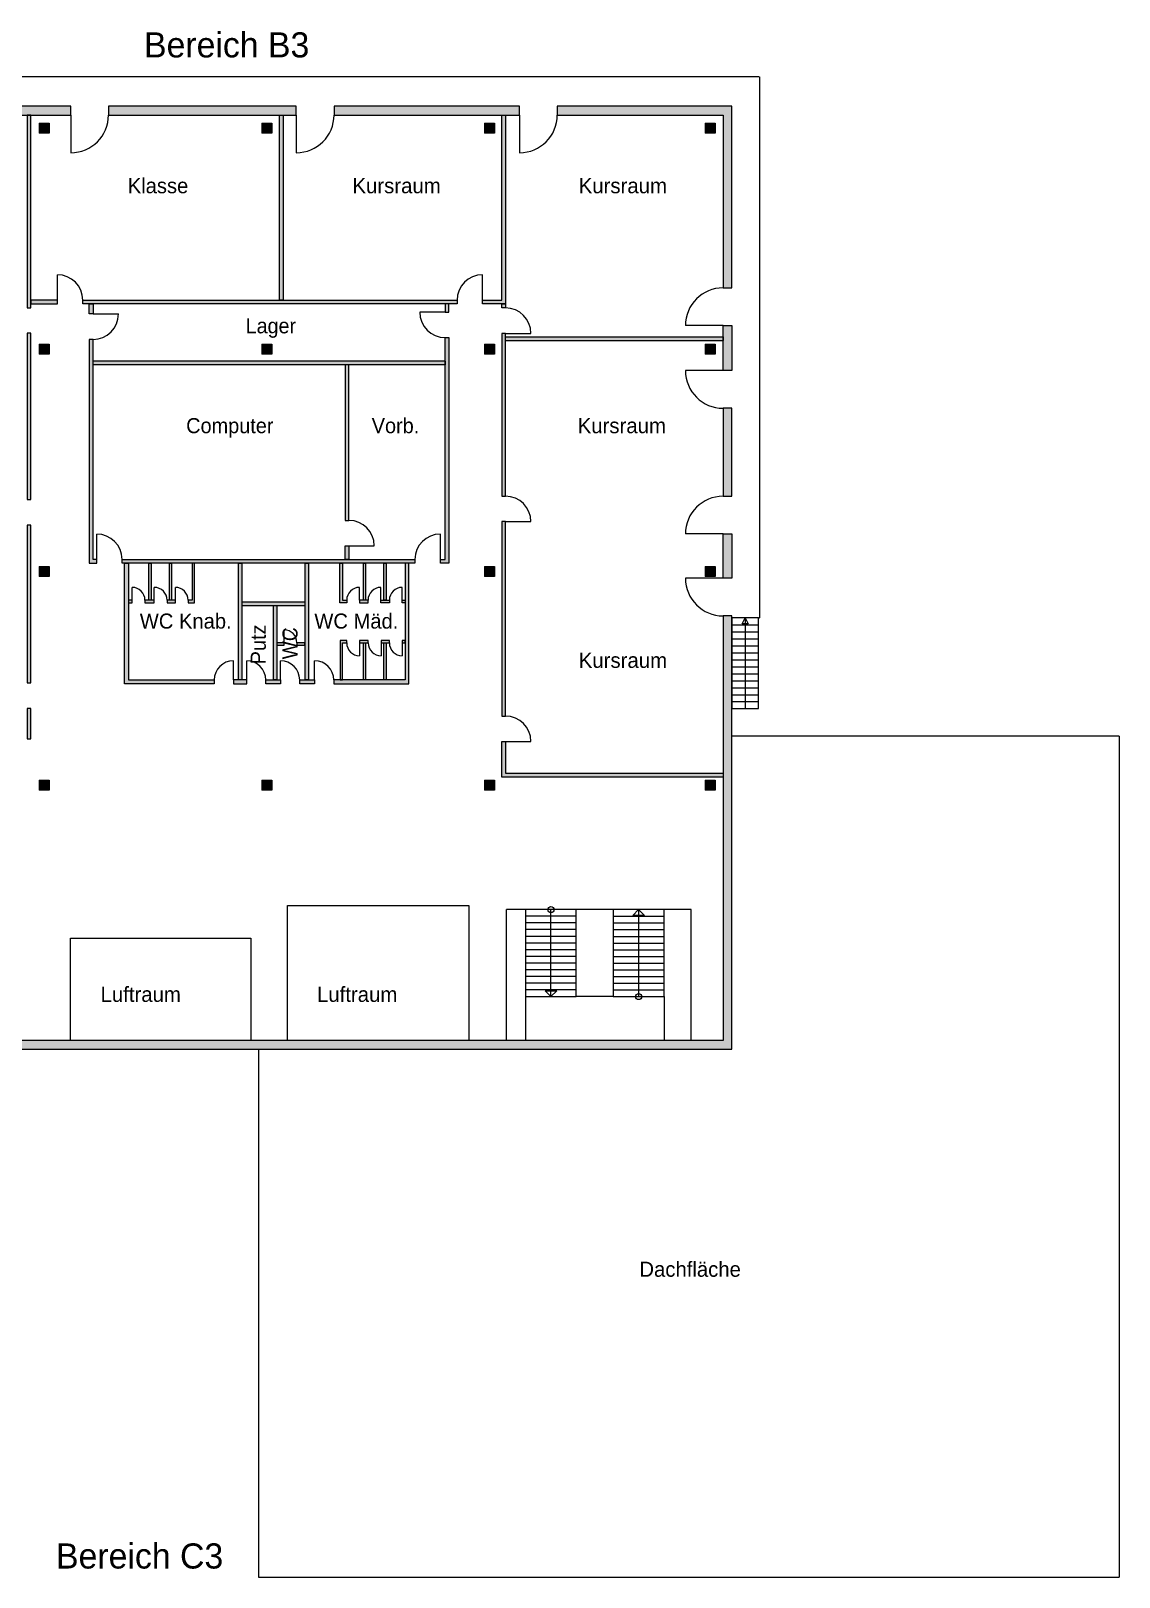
# Model space of a CAD drawing. Header units: inches. Extents: x 27710 to 119880, y 21459 to 82933.
# Drawn here: x 76623 to 119880, y 21459 to 82933 of the extents above; entities that cross this region are included whole.
import ezdxf

# ---------------------------------------------------------------- set-up
doc = ezdxf.new("R2010")
doc.units = ezdxf.units.IN
doc.header["$LTSCALE"] = 250
doc.header["$MEASUREMENT"] = 0
doc.header["$PDMODE"] = 34
doc.header["$PDSIZE"] = 5
doc.linetypes.add('Standardmuster', pattern=[0])
doc.linetypes.add('Volllinie', pattern=[0])
doc.layers.add('Grundebene_Ebene_2', color=7, linetype='Continuous')
doc.styles.add('ARIAL', font='arial.ttf', dxfattribs={"height": 0.2})

# ---------------------------------------------------------------- blocks, each defined once
blk = doc.blocks.new('Color_Area-A9')
at = {"layer": 'Grundebene_Ebene_2', "true_color": 0x000000, "transparency": 33554687}
h = blk.add_hatch(color=18, dxfattribs=at)
h.paths.add_polyline_path([(71280, 79589), (68110, 79589), (68110, 75693), (67760, 75693), (67760, 79939), (71280, 79939)], flags=0)
h.paths.add_polyline_path([(43350, 46179), (43350, 41098), (43000, 41098), (43000, 46179)], flags=0)
h.paths.add_polyline_path([(43000, 32827), (43350, 32827), (43350, 39598), (43000, 39598)], flags=0)
h.paths.add_polyline_path([(43350, 28699), (43350, 31327), (43000, 31327), (43000, 28349), (46574, 28349), (46574, 28699)], flags=0)
h.paths.add_polyline_path([(52798, 28699), (52798, 28349), (48074, 28349), (48074, 28699)], flags=0)
h.paths.add_polyline_path([(58100, 28349), (58100, 28699), (54298, 28699), (54298, 28349)], flags=0)
h.paths.add_polyline_path([(59600, 28349), (59600, 28699), (64820, 28699), (64820, 28349)], flags=0)
h.paths.add_polyline_path([(104490, 42449), (104490, 59673), (104140, 59673), (104140, 42799), (69350, 42799), (69350, 28699), (66320, 28699), (66320, 28349), (69700, 28349), (69700, 42449)], flags=0)
h.paths.add_polyline_path([(104490, 64432), (104490, 67928), (104140, 67928), (104140, 64432)], flags=0)
h.paths.add_polyline_path([(104140, 62932), (104490, 62932), (104490, 61173), (104140, 61173)], flags=0)
h.paths.add_polyline_path([(104490, 69428), (104140, 69428), (104140, 71216), (104490, 71216)], flags=0)
h.paths.add_polyline_path([(104490, 79939), (97547, 79939), (97547, 79589), (104140, 79589), (104140, 72716), (104490, 72716)], flags=0)
h.paths.add_polyline_path([(96047, 79589), (96047, 79939), (88672, 79939), (88672, 79589)], flags=0)
h.paths.add_polyline_path([(87172, 79939), (79706, 79939), (79706, 79589), (87172, 79589)], flags=0)
h.paths.add_polyline_path([(72780, 79939), (72780, 79589), (78206, 79589), (78206, 79939)], flags=0)
h.paths.add_polyline_path([(68110, 74193), (68110, 70034), (67760, 70034), (67760, 74193)], flags=0)
h.paths.add_polyline_path([(67760, 63029), (64404, 63029), (64404, 62679), (68110, 62679), (68110, 68534), (67760, 68534)], flags=0)
h.paths.add_polyline_path([(55643, 63029), (62904, 63029), (62904, 62679), (55643, 62679)], flags=0)
h.paths.add_polyline_path([(54143, 63029), (54143, 62679), (48364, 62679), (48364, 63029)], flags=0)
h.paths.add_polyline_path([(46864, 62679), (43350, 62679), (43350, 63029), (46864, 63029)], flags=0)
at = {"layer": 'Grundebene_Ebene_2', "color": 18, "linetype": 'Volllinie', "lineweight": 9, "true_color": 0x000000}
for p, q in [((78206, 79939), (72780, 79939)), ((78206, 79589), (78206, 79939)), ((87172, 79939), (79706, 79939)), ((79706, 79939), (79706, 79589)), ((87172, 79589), (87172, 79939)), ((96047, 79939), (88672, 79939)), ((88672, 79939), (88672, 79589)), ((96047, 79589), (96047, 79939)), ((104490, 79939), (97547, 79939)), ((97547, 79939), (97547, 79589)), ((104490, 72716), (104490, 79939)), ((72780, 79589), (78206, 79589)), ((79706, 79589), (87172, 79589)), ((88672, 79589), (96047, 79589)), ((97547, 79589), (104140, 79589)), ((104140, 79589), (104140, 72716)), ((104140, 72716), (104490, 72716)), ((104140, 69428), (104140, 71216)), ((104140, 71216), (104490, 71216)), ((104490, 71216), (104490, 69428)), ((104490, 69428), (104140, 69428)), ((104490, 67928), (104140, 67928)), ((104140, 67928), (104140, 64432)), ((104490, 64432), (104490, 67928)), ((104140, 64432), (104490, 64432)), ((104140, 62932), (104490, 62932)), ((104140, 61173), (104140, 62932)), ((104490, 62932), (104490, 61173)), ((104490, 61173), (104140, 61173)), ((104490, 59673), (104140, 59673)), ((104140, 59673), (104140, 42799)), ((104490, 42449), (104490, 59673)), ((104140, 42799), (69350, 42799)), ((69700, 42449), (104490, 42449))]:
    blk.add_line(p, q, dxfattribs=at)
blk = doc.blocks.new('Color_Area-13A')
at = {"layer": 'Grundebene_Ebene_2', "true_color": 0x000000, "transparency": 33554687}
h = blk.add_hatch(color=18, dxfattribs=at)
h.paths.add_polyline_path([(76475, 54789), (76625, 54789), (76625, 55998), (76475, 55998)], flags=0)
h.paths.add_polyline_path([(76475, 70916), (76475, 64297), (76625, 64297), (76625, 70916)], flags=0)
h.paths.add_polyline_path([(76625, 63287), (76475, 63287), (76475, 57008), (76625, 57008)], flags=0)
h.paths.add_polyline_path([(76475, 71926), (76625, 71926), (76625, 79589), (76475, 79589)], flags=0)
at = {"layer": 'Grundebene_Ebene_2', "color": 18, "linetype": 'Volllinie', "lineweight": 9, "true_color": 0x000000}
for p, q in [((76625, 79589), (76475, 79589)), ((76475, 79589), (76475, 71926)), ((76625, 71926), (76625, 79589)), ((76475, 71926), (76625, 71926)), ((76475, 70916), (76475, 64297)), ((76625, 70916), (76475, 70916)), ((76625, 64297), (76625, 70916)), ((76475, 64297), (76625, 64297)), ((76625, 63287), (76475, 63287)), ((76475, 63287), (76475, 57008)), ((76625, 57008), (76625, 63287)), ((76475, 57008), (76625, 57008)), ((76625, 55998), (76475, 55998)), ((76475, 55998), (76475, 54789)), ((76625, 54789), (76625, 55998)), ((76475, 54789), (76625, 54789))]:
    blk.add_line(p, q, dxfattribs=at)
blk = doc.blocks.new('Color_Area-166')
at = {"layer": 'Grundebene_Ebene_2', "true_color": 0x000000, "transparency": 33554687}
h = blk.add_hatch(color=18, dxfattribs=at)
h.paths.add_polyline_path([(95340, 79589), (95490, 79589), (95490, 72078), (94574, 72078), (94574, 72228), (95340, 72228)], flags=0)
h.paths.add_polyline_path([(78686, 72228), (93564, 72228), (93564, 72078), (78686, 72078)], flags=0)
h.paths.add_polyline_path([(77676, 72078), (77676, 72228), (76625, 72228), (76625, 72078)], flags=0)
at = {"layer": 'Grundebene_Ebene_2', "color": 18, "linetype": 'Volllinie', "lineweight": 9, "true_color": 0x000000}
for p, q in [((95340, 79589), (95490, 79589)), ((95340, 72228), (95340, 79589)), ((95490, 79589), (95490, 72078)), ((77676, 72228), (76625, 72228)), ((76625, 72228), (76625, 72078)), ((76625, 72078), (77676, 72078)), ((77676, 72078), (77676, 72228)), ((78686, 72228), (93564, 72228)), ((78686, 72078), (78686, 72228)), ((93564, 72078), (78686, 72078)), ((93564, 72228), (93564, 72078)), ((94574, 72078), (94574, 72228)), ((94574, 72228), (95340, 72228)), ((95490, 72078), (94574, 72078))]:
    blk.add_line(p, q, dxfattribs=at)
blk = doc.blocks.new('Color_Area-175')
at = {"layer": 'Grundebene_Ebene_2', "true_color": 0x000000, "transparency": 33554687}
h = blk.add_hatch(color=18, dxfattribs=at)
h.paths.add_polyline_path([(104140, 53269), (95340, 53269), (95340, 54684), (95490, 54684), (95490, 53419), (104140, 53419)], flags=0)
h.paths.add_polyline_path([(95490, 72078), (95490, 71917), (95340, 71917), (95340, 72078)], flags=0)
h.paths.add_polyline_path([(95340, 64434), (95490, 64434), (95490, 70907), (95340, 70907)], flags=0)
h.paths.add_polyline_path([(95490, 55694), (95490, 63424), (95340, 63424), (95340, 55694)], flags=0)
at = {"layer": 'Grundebene_Ebene_2', "color": 18, "linetype": 'Volllinie', "lineweight": 9, "true_color": 0x000000}
for p, q in [((95340, 71917), (95340, 72078)), ((95340, 72078), (95490, 72078)), ((95490, 72078), (95490, 71917)), ((95490, 71917), (95340, 71917)), ((95490, 70907), (95340, 70907)), ((95340, 70907), (95340, 64434)), ((95490, 64434), (95490, 70907)), ((95340, 64434), (95490, 64434)), ((95490, 63424), (95340, 63424)), ((95340, 63424), (95340, 55694)), ((95490, 55694), (95490, 63424)), ((95340, 55694), (95490, 55694)), ((95340, 53269), (95340, 54684)), ((95340, 54684), (95490, 54684)), ((95490, 54684), (95490, 53419)), ((104140, 53269), (95340, 53269)), ((95490, 53419), (104140, 53419)), ((104140, 53419), (104140, 53269))]:
    blk.add_line(p, q, dxfattribs=at)
blk = doc.blocks.new('Color_Area-188')
at = {"layer": 'Grundebene_Ebene_2', "true_color": 0x000000, "transparency": 33554687}
blk.add_hatch(color=18, dxfattribs=at).paths.add_polyline_path([(95490, 70769), (104140, 70769), (104140, 70619), (95490, 70619)], flags=0)
at = {"layer": 'Grundebene_Ebene_2', "color": 18, "linetype": 'Volllinie', "lineweight": 9, "true_color": 0x000000}
for p, q in [((95490, 70769), (104140, 70769)), ((95490, 70619), (95490, 70769)), ((104140, 70769), (104140, 70619)), ((95490, 70619), (104140, 70619))]:
    blk.add_line(p, q, dxfattribs=at)
blk = doc.blocks.new('Color_Area-18D')
at = {"layer": 'Grundebene_Ebene_2', "true_color": 0x000000, "transparency": 33554687}
h = blk.add_hatch(color=18, dxfattribs=at)
h.paths.add_polyline_path([(79093, 72078), (79093, 71678), (78943, 71678), (78943, 72078)], flags=0)
h.paths.add_polyline_path([(93090, 61919), (93090, 70739), (93240, 70739), (93240, 61769), (92899, 61769), (92899, 61919)], flags=0)
h.paths.add_polyline_path([(93240, 72078), (93090, 72078), (93090, 71749), (93240, 71749)], flags=0)
h.paths.add_polyline_path([(91889, 61919), (91889, 61769), (80247, 61769), (80247, 61919)], flags=0)
h.paths.add_polyline_path([(78943, 70668), (78943, 61769), (79237, 61769), (79237, 61919), (79093, 61919), (79093, 70668)], flags=0)
at = {"layer": 'Grundebene_Ebene_2', "color": 18, "linetype": 'Volllinie', "lineweight": 9, "true_color": 0x000000}
for p, q in [((78943, 71678), (78943, 72078)), ((78943, 72078), (79093, 72078)), ((79093, 72078), (79093, 71678)), ((93240, 72078), (93090, 72078)), ((93090, 72078), (93090, 71749)), ((93240, 71749), (93240, 72078)), ((79093, 71678), (78943, 71678)), ((93090, 71749), (93240, 71749)), ((93090, 61919), (93090, 70739)), ((93090, 70739), (93240, 70739)), ((93240, 70739), (93240, 61769)), ((78943, 70668), (78943, 61769)), ((79093, 70668), (78943, 70668)), ((79093, 61919), (79093, 70668)), ((78943, 61769), (79237, 61769)), ((79237, 61919), (79093, 61919)), ((79237, 61769), (79237, 61919)), ((80247, 61769), (80247, 61919)), ((80247, 61919), (91889, 61919)), ((91889, 61769), (80247, 61769)), ((91889, 61919), (91889, 61769)), ((92899, 61769), (92899, 61919)), ((92899, 61919), (93090, 61919)), ((93240, 61769), (92899, 61769))]:
    blk.add_line(p, q, dxfattribs=at)
blk = doc.blocks.new('Color_Area-1A6')
at = {"layer": 'Grundebene_Ebene_2', "true_color": 0x000000, "transparency": 33554687}
h = blk.add_hatch(color=18, dxfattribs=at)
h.paths.add_polyline_path([(89114, 63473), (89264, 63473), (89264, 69659), (89114, 69659)], flags=0)
h.paths.add_polyline_path([(89114, 61919), (89114, 62463), (89264, 62463), (89264, 61919)], flags=0)
at = {"layer": 'Grundebene_Ebene_2', "color": 18, "linetype": 'Volllinie', "lineweight": 9, "true_color": 0x000000}
for p, q in [((89264, 69659), (89114, 69659)), ((89114, 69659), (89114, 63473)), ((89264, 63473), (89264, 69659)), ((89114, 63473), (89264, 63473)), ((89114, 61919), (89114, 62463)), ((89114, 62463), (89264, 62463)), ((89264, 62463), (89264, 61919)), ((89264, 61919), (89114, 61919))]:
    blk.add_line(p, q, dxfattribs=at)
blk = doc.blocks.new('Color_Area-1AF')
at = {"layer": 'Grundebene_Ebene_2', "true_color": 0x000000, "transparency": 33554687}
blk.add_hatch(color=18, dxfattribs=at).paths.add_polyline_path([(93090, 69659), (79093, 69659), (79093, 69809), (93090, 69809)], flags=0)
at = {"layer": 'Grundebene_Ebene_2', "color": 18, "linetype": 'Volllinie', "lineweight": 9, "true_color": 0x000000}
for p, q in [((79093, 69659), (79093, 69809)), ((93090, 69809), (79093, 69809)), ((93090, 69659), (79093, 69659)), ((93090, 69809), (93090, 69659))]:
    blk.add_line(p, q, dxfattribs=at)
blk = doc.blocks.new('Color_Area-1B9')
at = {"layer": 'Grundebene_Ebene_2', "true_color": 0x000000, "transparency": 33554687}
blk.add_hatch(color=18, dxfattribs=at).paths.add_polyline_path([(86509, 72228), (86509, 79589), (86659, 79589), (86659, 72228)], flags=0)
at = {"layer": 'Grundebene_Ebene_2', "color": 18, "linetype": 'Volllinie', "lineweight": 9, "true_color": 0x000000}
for p, q in [((86509, 72228), (86509, 79589)), ((86509, 79589), (86659, 79589)), ((86659, 72228), (86659, 79589)), ((86659, 72228), (86509, 72228))]:
    blk.add_line(p, q, dxfattribs=at)
blk = doc.blocks.new('Color_Area-1BE')
at = {"layer": 'Grundebene_Ebene_2', "true_color": 0x000000, "transparency": 33554687}
h = blk.add_hatch(color=18, dxfattribs=at)
h.paths.add_polyline_path([(83910, 57129), (83910, 56979), (80349, 56979), (80349, 61769), (80499, 61769), (80499, 57129)], flags=0)
h.paths.add_polyline_path([(91500, 57129), (88662, 57129), (88662, 56979), (91650, 56979), (91650, 61769), (91500, 61769)], flags=0)
h.paths.add_polyline_path([(87306, 56979), (87306, 57129), (87902, 57129), (87902, 56979)], flags=0)
h.paths.add_polyline_path([(85960, 57129), (86546, 57129), (86546, 56979), (85960, 56979)], flags=0)
h.paths.add_polyline_path([(84670, 57129), (84670, 56979), (85200, 56979), (85200, 57129)], flags=0)
at = {"layer": 'Grundebene_Ebene_2', "color": 18, "linetype": 'Volllinie', "lineweight": 9, "true_color": 0x000000}
for p, q in [((80349, 56979), (80349, 61769)), ((80349, 61769), (80499, 61769)), ((80499, 61769), (80499, 57129)), ((91650, 61769), (91500, 61769)), ((91500, 61769), (91500, 57129)), ((91650, 56979), (91650, 61769)), ((83910, 56979), (80349, 56979)), ((80499, 57129), (83910, 57129)), ((83910, 57129), (83910, 56979)), ((84670, 57129), (84670, 56979)), ((85200, 57129), (84670, 57129)), ((84670, 56979), (85200, 56979)), ((85200, 56979), (85200, 57129)), ((85960, 57129), (86546, 57129)), ((85960, 56979), (85960, 57129)), ((86546, 56979), (85960, 56979)), ((86546, 57129), (86546, 56979)), ((87306, 56979), (87306, 57129)), ((87306, 57129), (87902, 57129)), ((87902, 56979), (87306, 56979)), ((87902, 57129), (87902, 56979)), ((91500, 57129), (88662, 57129)), ((88662, 57129), (88662, 56979)), ((88662, 56979), (91650, 56979))]:
    blk.add_line(p, q, dxfattribs=at)
blk = doc.blocks.new('Color_Area-1D7')
at = {"layer": 'Grundebene_Ebene_2', "true_color": 0x000000, "transparency": 33554687}
blk.add_hatch(color=18, dxfattribs=at).paths.add_polyline_path([(87661, 61769), (87661, 57129), (87511, 57129), (87511, 61769)], flags=0)
at = {"layer": 'Grundebene_Ebene_2', "color": 18, "linetype": 'Volllinie', "lineweight": 9, "true_color": 0x000000}
for p, q in [((87511, 61769), (87511, 57129)), ((87511, 61769), (87661, 61769)), ((87661, 61769), (87661, 57129)), ((87661, 57129), (87511, 57129))]:
    blk.add_line(p, q, dxfattribs=at)
blk = doc.blocks.new('Color_Area-1DC')
at = {"layer": 'Grundebene_Ebene_2', "true_color": 0x000000, "transparency": 33554687}
blk.add_hatch(color=18, dxfattribs=at).paths.add_polyline_path([(84875, 57129), (84875, 61769), (85025, 61769), (85025, 57129)], flags=0)
at = {"layer": 'Grundebene_Ebene_2', "color": 18, "linetype": 'Volllinie', "lineweight": 9, "true_color": 0x000000}
for p, q in [((84875, 57129), (84875, 61769)), ((84875, 61769), (85025, 61769)), ((85025, 57129), (85025, 61769)), ((85025, 57129), (84875, 57129))]:
    blk.add_line(p, q, dxfattribs=at)
blk = doc.blocks.new('Color_Area-1E1')
at = {"layer": 'Grundebene_Ebene_2', "true_color": 0x000000, "transparency": 33554687}
blk.add_hatch(color=18, dxfattribs=at).paths.add_polyline_path([(85025, 60240), (87511, 60240), (87511, 60090), (85025, 60090)], flags=0)
at = {"layer": 'Grundebene_Ebene_2', "color": 18, "linetype": 'Volllinie', "lineweight": 9, "true_color": 0x000000}
for p, q in [((85025, 60240), (87511, 60240)), ((85025, 60090), (85025, 60240)), ((85025, 60090), (87511, 60090)), ((87511, 60240), (87511, 60090))]:
    blk.add_line(p, q, dxfattribs=at)
blk = doc.blocks.new('Color_Area-1E6')
at = {"layer": 'Grundebene_Ebene_2', "true_color": 0x000000, "transparency": 33554687}
blk.add_hatch(color=18, dxfattribs=at).paths.add_polyline_path([(86400, 60090), (86400, 57129), (86250, 57129), (86250, 60090)], flags=0)
at = {"layer": 'Grundebene_Ebene_2', "color": 18, "linetype": 'Volllinie', "lineweight": 9, "true_color": 0x000000}
for p, q in [((86250, 60090), (86250, 57129)), ((86250, 60090), (86400, 60090)), ((86400, 60090), (86400, 57129)), ((86400, 57129), (86250, 57129))]:
    blk.add_line(p, q, dxfattribs=at)
blk = doc.blocks.new('Treppe_gerade_3_01x1_01_links-249')
at = {"layer": 'Grundebene_Ebene_2', "color": 18, "linetype": 'Volllinie', "lineweight": 13, "true_color": 0x000000}
for p, q in [((104490, 59599), (104490, 55987)), ((105551, 59599), (104490, 59599)), ((104490, 59322), (105551, 59322)), ((104490, 59044), (105551, 59044)), ((105021, 59599), (105021, 55987)), ((105551, 55987), (105551, 59599)), ((104490, 58766), (105551, 58766)), ((104490, 58488), (105551, 58488)), ((104490, 58210), (105551, 58210)), ((104490, 57932), (105551, 57932)), ((104490, 57655), (105551, 57655)), ((104490, 57377), (105551, 57377)), ((104490, 57099), (105551, 57099)), ((104490, 56821), (105551, 56821)), ((104490, 56543), (105551, 56543)), ((104490, 56265), (105551, 56265)), ((104490, 55987), (105551, 55987))]:
    blk.add_line(p, q, dxfattribs=at)
at = {"layer": 'Grundebene_Ebene_2', "color": 18, "linetype": 'Standardmuster', "lineweight": 13, "true_color": 0x000000}
for p, q in [((104899, 59359), (105021, 59599)), ((105142, 59359), (104899, 59359)), ((105021, 59599), (105142, 59359))]:
    blk.add_line(p, q, dxfattribs=at)
blk.add_point((105021, 55987), dxfattribs=at)
blk = doc.blocks.new('door-31B')
at = {"layer": 'Grundebene_Ebene_2', "color": 18, "linetype": 'Standardmuster', "lineweight": 13, "true_color": 0x000000}
blk.add_line((79237, 61919), (79237, 62929), dxfattribs=at)
blk.add_arc((79237, 61919), 1010, 0, 90, dxfattribs=at)
blk = doc.blocks.new('door-323')
at = {"layer": 'Grundebene_Ebene_2', "color": 18, "linetype": 'Standardmuster', "lineweight": 13, "true_color": 0x000000}
blk.add_line((79093, 71678), (80103, 71678), dxfattribs=at)
blk.add_arc((79093, 71678), 1010, 270, 0, dxfattribs=at)
blk = doc.blocks.new('door-333')
at = {"layer": 'Grundebene_Ebene_2', "color": 18, "linetype": 'Standardmuster', "lineweight": 13, "true_color": 0x000000}
blk.add_line((77676, 72228), (77676, 73238), dxfattribs=at)
blk.add_arc((77676, 72228), 1010, 0, 90, dxfattribs=at)
blk = doc.blocks.new('door-343')
at = {"layer": 'Grundebene_Ebene_2', "color": 18, "linetype": 'Standardmuster', "lineweight": 13, "true_color": 0x000000}
blk.add_line((92899, 61919), (92899, 62929), dxfattribs=at)
blk.add_arc((92899, 61919), 1010, 90, 180, dxfattribs=at)
blk = doc.blocks.new('door-34B')
at = {"layer": 'Grundebene_Ebene_2', "color": 18, "linetype": 'Standardmuster', "lineweight": 13, "true_color": 0x000000}
blk.add_line((84670, 57129), (84670, 57889), dxfattribs=at)
blk.add_arc((84670, 57129), 760, 90, 180, dxfattribs=at)
blk = doc.blocks.new('door-353')
at = {"layer": 'Grundebene_Ebene_2', "color": 18, "linetype": 'Standardmuster', "lineweight": 13, "true_color": 0x000000}
blk.add_line((85200, 57129), (85200, 57889), dxfattribs=at)
blk.add_arc((85200, 57129), 760, 0, 90, dxfattribs=at)
blk = doc.blocks.new('door-35B')
at = {"layer": 'Grundebene_Ebene_2', "color": 18, "linetype": 'Standardmuster', "lineweight": 13, "true_color": 0x000000}
blk.add_line((86546, 57129), (86546, 57889), dxfattribs=at)
blk.add_arc((86546, 57129), 760, 0, 90, dxfattribs=at)
blk = doc.blocks.new('door-363')
at = {"layer": 'Grundebene_Ebene_2', "color": 18, "linetype": 'Standardmuster', "lineweight": 13, "true_color": 0x000000}
blk.add_line((87902, 57129), (87902, 57889), dxfattribs=at)
blk.add_arc((87902, 57129), 760, 0, 90, dxfattribs=at)
blk = doc.blocks.new('door-36B')
at = {"layer": 'Grundebene_Ebene_2', "color": 18, "linetype": 'Standardmuster', "lineweight": 13, "true_color": 0x000000}
blk.add_line((89264, 62463), (90274, 62463), dxfattribs=at)
blk.add_arc((89264, 62463), 1010, 0, 90, dxfattribs=at)
blk = doc.blocks.new('door-373')
at = {"layer": 'Grundebene_Ebene_2', "color": 18, "linetype": 'Standardmuster', "lineweight": 13, "true_color": 0x000000}
blk.add_line((95490, 54684), (96500, 54684), dxfattribs=at)
blk.add_arc((95490, 54684), 1010, 0, 90, dxfattribs=at)
blk = doc.blocks.new('door-37B')
at = {"layer": 'Grundebene_Ebene_2', "color": 18, "linetype": 'Standardmuster', "lineweight": 13, "true_color": 0x000000}
blk.add_line((95490, 63424), (96500, 63424), dxfattribs=at)
blk.add_arc((95490, 63424), 1010, 0, 90, dxfattribs=at)
blk = doc.blocks.new('door-383')
at = {"layer": 'Grundebene_Ebene_2', "color": 18, "linetype": 'Standardmuster', "lineweight": 13, "true_color": 0x000000}
blk.add_line((95490, 70907), (96500, 70907), dxfattribs=at)
blk.add_arc((95490, 70907), 1010, 0, 90, dxfattribs=at)
blk = doc.blocks.new('door-38B')
at = {"layer": 'Grundebene_Ebene_2', "color": 18, "linetype": 'Standardmuster', "lineweight": 13, "true_color": 0x000000}
blk.add_line((93090, 71749), (92080, 71749), dxfattribs=at)
blk.add_arc((93090, 71749), 1010, 180, 270, dxfattribs=at)
blk = doc.blocks.new('door-393')
at = {"layer": 'Grundebene_Ebene_2', "color": 18, "linetype": 'Standardmuster', "lineweight": 13, "true_color": 0x000000}
blk.add_line((94574, 72228), (94574, 73238), dxfattribs=at)
blk.add_arc((94574, 72228), 1010, 90, 180, dxfattribs=at)
blk = doc.blocks.new('Color_Area-39B')
at = {"layer": 'Grundebene_Ebene_2', "true_color": 0x000000, "transparency": 33554687}
h = blk.add_hatch(color=18, dxfattribs=at)
h.paths.add_polyline_path([(87196, 58610), (87196, 58510), (87511, 58510), (87511, 58610)], flags=0)
h.paths.add_polyline_path([(86400, 58510), (86686, 58510), (86686, 58610), (86400, 58610)], flags=0)
at = {"layer": 'Grundebene_Ebene_2', "color": 18, "linetype": 'Volllinie', "lineweight": 9, "true_color": 0x000000}
for p, q in [((86686, 58610), (86400, 58610)), ((86400, 58610), (86400, 58510)), ((86400, 58510), (86686, 58510)), ((86686, 58510), (86686, 58610)), ((87196, 58610), (87196, 58510)), ((87511, 58610), (87196, 58610)), ((87196, 58510), (87511, 58510)), ((87511, 58510), (87511, 58610))]:
    blk.add_line(p, q, dxfattribs=at)
blk = doc.blocks.new('Color_Area-3A4')
at = {"layer": 'Grundebene_Ebene_2', "true_color": 0x000000, "transparency": 33554687}
h = blk.add_hatch(color=18, dxfattribs=at)
h.paths.add_polyline_path([(82364, 60299), (82038, 60299), (82038, 60199), (82364, 60199)], flags=0)
h.paths.add_polyline_path([(83030, 60299), (82874, 60299), (82874, 60199), (83130, 60199), (83130, 61769), (83030, 61769)], flags=0)
h.paths.add_polyline_path([(81528, 60199), (81528, 60299), (81156, 60299), (81156, 60199)], flags=0)
h.paths.add_polyline_path([(80646, 60299), (80499, 60299), (80499, 60199), (80646, 60199)], flags=0)
at = {"layer": 'Grundebene_Ebene_2', "color": 18, "linetype": 'Volllinie', "lineweight": 9, "true_color": 0x000000}
for p, q in [((83130, 61769), (83030, 61769)), ((83030, 61769), (83030, 60299)), ((83130, 60199), (83130, 61769)), ((80646, 60299), (80499, 60299)), ((80499, 60299), (80499, 60199)), ((80646, 60199), (80646, 60299)), ((81528, 60299), (81156, 60299)), ((81156, 60299), (81156, 60199)), ((81528, 60199), (81528, 60299)), ((82364, 60299), (82038, 60299)), ((82038, 60299), (82038, 60199)), ((82364, 60199), (82364, 60299)), ((83030, 60299), (82874, 60299)), ((82874, 60299), (82874, 60199)), ((80499, 60199), (80646, 60199)), ((81156, 60199), (81528, 60199)), ((82038, 60199), (82364, 60199)), ((82874, 60199), (83130, 60199))]:
    blk.add_line(p, q, dxfattribs=at)
blk = doc.blocks.new('Color_Area-3B7')
at = {"layer": 'Grundebene_Ebene_2', "true_color": 0x000000, "transparency": 33554687}
blk.add_hatch(color=18, dxfattribs=at).paths.add_polyline_path([(82129, 60299), (82129, 61769), (82229, 61769), (82229, 60299)], flags=0)
at = {"layer": 'Grundebene_Ebene_2', "color": 18, "linetype": 'Volllinie', "lineweight": 9, "true_color": 0x000000}
for p, q in [((82129, 60299), (82129, 61769)), ((82129, 61769), (82229, 61769)), ((82229, 60299), (82229, 61769)), ((82229, 60299), (82129, 60299))]:
    blk.add_line(p, q, dxfattribs=at)
blk = doc.blocks.new('Color_Area-3BC')
at = {"layer": 'Grundebene_Ebene_2', "true_color": 0x000000, "transparency": 33554687}
blk.add_hatch(color=18, dxfattribs=at).paths.add_polyline_path([(81310, 60299), (81310, 61769), (81410, 61769), (81410, 60299)], flags=0)
at = {"layer": 'Grundebene_Ebene_2', "color": 18, "linetype": 'Volllinie', "lineweight": 9, "true_color": 0x000000}
for p, q in [((81310, 60299), (81310, 61769)), ((81310, 61769), (81410, 61769)), ((81410, 60299), (81410, 61769)), ((81410, 60299), (81310, 60299))]:
    blk.add_line(p, q, dxfattribs=at)
blk = doc.blocks.new('Color_Area-3C1')
at = {"layer": 'Grundebene_Ebene_2', "true_color": 0x000000, "transparency": 33554687}
blk.add_hatch(color=18, dxfattribs=at).paths.add_polyline_path([(90657, 60299), (90657, 61769), (90757, 61769), (90757, 60299)], flags=0)
at = {"layer": 'Grundebene_Ebene_2', "color": 18, "linetype": 'Volllinie', "lineweight": 9, "true_color": 0x000000}
for p, q in [((90657, 60299), (90657, 61769)), ((90657, 61769), (90757, 61769)), ((90757, 60299), (90757, 61769)), ((90757, 60299), (90657, 60299))]:
    blk.add_line(p, q, dxfattribs=at)
blk = doc.blocks.new('Color_Area-3C6')
at = {"layer": 'Grundebene_Ebene_2', "true_color": 0x000000, "transparency": 33554687}
blk.add_hatch(color=18, dxfattribs=at).paths.add_polyline_path([(89838, 60299), (89838, 61769), (89938, 61769), (89938, 60299)], flags=0)
at = {"layer": 'Grundebene_Ebene_2', "color": 18, "linetype": 'Volllinie', "lineweight": 9, "true_color": 0x000000}
for p, q in [((89838, 60299), (89838, 61769)), ((89838, 61769), (89938, 61769)), ((89938, 60299), (89938, 61769)), ((89938, 60299), (89838, 60299))]:
    blk.add_line(p, q, dxfattribs=at)
blk = doc.blocks.new('Color_Area-3CB')
at = {"layer": 'Grundebene_Ebene_2', "true_color": 0x000000, "transparency": 33554687}
blk.add_hatch(color=18, dxfattribs=at).paths.add_polyline_path([(90657, 57129), (90657, 58599), (90757, 58599), (90757, 57129)], flags=0)
at = {"layer": 'Grundebene_Ebene_2', "color": 18, "linetype": 'Volllinie', "lineweight": 9, "true_color": 0x000000}
for p, q in [((90657, 57129), (90657, 58599)), ((90657, 58599), (90757, 58599)), ((90757, 57129), (90757, 58599)), ((90757, 57129), (90657, 57129))]:
    blk.add_line(p, q, dxfattribs=at)
blk = doc.blocks.new('Color_Area-3D0')
at = {"layer": 'Grundebene_Ebene_2', "true_color": 0x000000, "transparency": 33554687}
blk.add_hatch(color=18, dxfattribs=at).paths.add_polyline_path([(89838, 57129), (89838, 58599), (89938, 58599), (89938, 57129)], flags=0)
at = {"layer": 'Grundebene_Ebene_2', "color": 18, "linetype": 'Volllinie', "lineweight": 9, "true_color": 0x000000}
for p, q in [((89838, 57129), (89838, 58599)), ((89838, 58599), (89938, 58599)), ((89938, 57129), (89938, 58599)), ((89938, 57129), (89838, 57129))]:
    blk.add_line(p, q, dxfattribs=at)
blk = doc.blocks.new('Color_Area-3D5')
at = {"layer": 'Grundebene_Ebene_2', "true_color": 0x000000, "transparency": 33554687}
h = blk.add_hatch(color=18, dxfattribs=at)
h.paths.add_polyline_path([(89686, 58599), (90034, 58599), (90034, 58699), (89686, 58699)], flags=0)
h.paths.add_polyline_path([(89010, 58599), (89176, 58599), (89176, 58699), (88910, 58699), (88910, 57129), (89010, 57129)], flags=0)
h.paths.add_polyline_path([(90544, 58699), (90544, 58599), (90873, 58599), (90873, 58699)], flags=0)
h.paths.add_polyline_path([(91383, 58599), (91500, 58599), (91500, 58699), (91383, 58699)], flags=0)
at = {"layer": 'Grundebene_Ebene_2', "color": 18, "linetype": 'Volllinie', "lineweight": 9, "true_color": 0x000000}
for p, q in [((89176, 58699), (88910, 58699)), ((88910, 58699), (88910, 57129)), ((89010, 58599), (89176, 58599)), ((89010, 57129), (89010, 58599)), ((89176, 58599), (89176, 58699)), ((90034, 58699), (89686, 58699)), ((89686, 58699), (89686, 58599)), ((89686, 58599), (90034, 58599)), ((90034, 58599), (90034, 58699)), ((90544, 58699), (90544, 58599)), ((90873, 58699), (90544, 58699)), ((90544, 58599), (90873, 58599)), ((90873, 58599), (90873, 58699)), ((91500, 58699), (91383, 58699)), ((91383, 58699), (91383, 58599)), ((91383, 58599), (91500, 58599)), ((91500, 58599), (91500, 58699)), ((88910, 57129), (89010, 57129))]:
    blk.add_line(p, q, dxfattribs=at)
blk = doc.blocks.new('Color_Area-3E8')
at = {"layer": 'Grundebene_Ebene_2', "true_color": 0x000000, "transparency": 33554687}
h = blk.add_hatch(color=18, dxfattribs=at)
h.paths.add_polyline_path([(89686, 60199), (90023, 60199), (90023, 60299), (89686, 60299)], flags=0)
h.paths.add_polyline_path([(89007, 60299), (89176, 60299), (89176, 60199), (88907, 60199), (88907, 61769), (89007, 61769)], flags=0)
h.paths.add_polyline_path([(90533, 60199), (90533, 60299), (90873, 60299), (90873, 60199)], flags=0)
h.paths.add_polyline_path([(91383, 60299), (91500, 60299), (91500, 60199), (91383, 60199)], flags=0)
at = {"layer": 'Grundebene_Ebene_2', "color": 18, "linetype": 'Volllinie', "lineweight": 9, "true_color": 0x000000}
for p, q in [((88907, 60199), (88907, 61769)), ((88907, 61769), (89007, 61769)), ((89007, 61769), (89007, 60299)), ((89007, 60299), (89176, 60299)), ((89176, 60299), (89176, 60199)), ((90023, 60299), (89686, 60299)), ((89686, 60299), (89686, 60199)), ((90023, 60199), (90023, 60299)), ((90533, 60199), (90533, 60299)), ((90533, 60299), (90873, 60299)), ((90873, 60299), (90873, 60199)), ((91383, 60299), (91500, 60299)), ((91383, 60199), (91383, 60299)), ((91500, 60299), (91500, 60199)), ((89176, 60199), (88907, 60199)), ((89686, 60199), (90023, 60199)), ((90873, 60199), (90533, 60199)), ((91500, 60199), (91383, 60199))]:
    blk.add_line(p, q, dxfattribs=at)
blk = doc.blocks.new('door-3FB')
at = {"layer": 'Grundebene_Ebene_2', "color": 18, "linetype": 'Standardmuster', "lineweight": 13, "true_color": 0x000000}
blk.add_line((91383, 60299), (91383, 60809), dxfattribs=at)
blk.add_arc((91383, 60299), 510, 90, 180, dxfattribs=at)
blk = doc.blocks.new('door-403')
at = {"layer": 'Grundebene_Ebene_2', "color": 18, "linetype": 'Standardmuster', "lineweight": 13, "true_color": 0x000000}
blk.add_line((90533, 60299), (90533, 60809), dxfattribs=at)
blk.add_arc((90533, 60299), 510, 90, 180, dxfattribs=at)
blk = doc.blocks.new('door-40B')
at = {"layer": 'Grundebene_Ebene_2', "color": 18, "linetype": 'Standardmuster', "lineweight": 13, "true_color": 0x000000}
blk.add_line((89686, 60299), (89686, 60809), dxfattribs=at)
blk.add_arc((89686, 60299), 510, 90, 180, dxfattribs=at)
blk = doc.blocks.new('door-413')
at = {"layer": 'Grundebene_Ebene_2', "color": 18, "linetype": 'Standardmuster', "lineweight": 13, "true_color": 0x000000}
blk.add_line((91383, 58599), (91383, 58089), dxfattribs=at)
blk.add_arc((91383, 58599), 510, 180, 270, dxfattribs=at)
blk = doc.blocks.new('door-41B')
at = {"layer": 'Grundebene_Ebene_2', "color": 18, "linetype": 'Standardmuster', "lineweight": 13, "true_color": 0x000000}
blk.add_line((90544, 58599), (90544, 58089), dxfattribs=at)
blk.add_arc((90544, 58599), 510, 180, 270, dxfattribs=at)
blk = doc.blocks.new('door-423')
at = {"layer": 'Grundebene_Ebene_2', "color": 18, "linetype": 'Standardmuster', "lineweight": 13, "true_color": 0x000000}
blk.add_line((89686, 58599), (89686, 58089), dxfattribs=at)
blk.add_arc((89686, 58599), 510, 180, 270, dxfattribs=at)
blk = doc.blocks.new('door-42B')
at = {"layer": 'Grundebene_Ebene_2', "color": 18, "linetype": 'Standardmuster', "lineweight": 13, "true_color": 0x000000}
blk.add_line((80646, 60299), (80646, 60809), dxfattribs=at)
blk.add_arc((80646, 60299), 510, 0, 90, dxfattribs=at)
blk = doc.blocks.new('door-433')
at = {"layer": 'Grundebene_Ebene_2', "color": 18, "linetype": 'Standardmuster', "lineweight": 13, "true_color": 0x000000}
blk.add_line((81528, 60299), (81528, 60809), dxfattribs=at)
blk.add_arc((81528, 60299), 510, 0, 90, dxfattribs=at)
blk = doc.blocks.new('door-43B')
at = {"layer": 'Grundebene_Ebene_2', "color": 18, "linetype": 'Standardmuster', "lineweight": 13, "true_color": 0x000000}
blk.add_line((82364, 60299), (82364, 60809), dxfattribs=at)
blk.add_arc((82364, 60299), 510, 0, 90, dxfattribs=at)
blk = doc.blocks.new('door-443')
at = {"layer": 'Grundebene_Ebene_2', "color": 18, "linetype": 'Standardmuster', "lineweight": 13, "true_color": 0x000000}
blk.add_line((86686, 58610), (86686, 59120), dxfattribs=at)
blk.add_arc((86686, 58610), 510, 0, 90, dxfattribs=at)
blk = doc.blocks.new('Color_Area-49D')
at = {"layer": 'Grundebene_Ebene_2', "true_color": 0x000000, "transparency": 33554687}
blk.add_hatch(color=18, dxfattribs=at).paths.add_polyline_path([(77350, 79263), (77350, 78863), (76950, 78863), (76950, 79263)], flags=0)
at = {"layer": 'Grundebene_Ebene_2', "color": 18, "linetype": 'Volllinie', "lineweight": 9, "true_color": 0x000000}
for p, q in [((76950, 79263), (76950, 78863)), ((76950, 79263), (77350, 79263)), ((77350, 78863), (76950, 78863)), ((77350, 79263), (77350, 78863))]:
    blk.add_line(p, q, dxfattribs=at)
blk = doc.blocks.new('Color_Area-4A2')
at = {"layer": 'Grundebene_Ebene_2', "true_color": 0x000000, "transparency": 33554687}
blk.add_hatch(color=18, dxfattribs=at).paths.add_polyline_path([(86200, 79263), (86200, 78863), (85800, 78863), (85800, 79263)], flags=0)
at = {"layer": 'Grundebene_Ebene_2', "color": 18, "linetype": 'Volllinie', "lineweight": 9, "true_color": 0x000000}
for p, q in [((85800, 79263), (85800, 78863)), ((85800, 79263), (86200, 79263)), ((86200, 78863), (85800, 78863)), ((86200, 79263), (86200, 78863))]:
    blk.add_line(p, q, dxfattribs=at)
blk = doc.blocks.new('Color_Area-4A7')
at = {"layer": 'Grundebene_Ebene_2', "true_color": 0x000000, "transparency": 33554687}
blk.add_hatch(color=18, dxfattribs=at).paths.add_polyline_path([(95050, 79263), (95050, 78863), (94650, 78863), (94650, 79263)], flags=0)
at = {"layer": 'Grundebene_Ebene_2', "color": 18, "linetype": 'Volllinie', "lineweight": 9, "true_color": 0x000000}
for p, q in [((94650, 79263), (94650, 78863)), ((94650, 79263), (95050, 79263)), ((95050, 78863), (94650, 78863)), ((95050, 79263), (95050, 78863))]:
    blk.add_line(p, q, dxfattribs=at)
blk = doc.blocks.new('Color_Area-4AC')
at = {"layer": 'Grundebene_Ebene_2', "true_color": 0x000000, "transparency": 33554687}
blk.add_hatch(color=18, dxfattribs=at).paths.add_polyline_path([(103830, 79263), (103830, 78863), (103430, 78863), (103430, 79263)], flags=0)
at = {"layer": 'Grundebene_Ebene_2', "color": 18, "linetype": 'Volllinie', "lineweight": 9, "true_color": 0x000000}
for p, q in [((103430, 79263), (103430, 78863)), ((103430, 79263), (103830, 79263)), ((103830, 78863), (103430, 78863)), ((103830, 79263), (103830, 78863))]:
    blk.add_line(p, q, dxfattribs=at)
blk = doc.blocks.new('Color_Area-4B6')
at = {"layer": 'Grundebene_Ebene_2', "true_color": 0x000000, "transparency": 33554687}
blk.add_hatch(color=18, dxfattribs=at).paths.add_polyline_path([(77350, 70482), (77350, 70082), (76950, 70082), (76950, 70482)], flags=0)
at = {"layer": 'Grundebene_Ebene_2', "color": 18, "linetype": 'Volllinie', "lineweight": 9, "true_color": 0x000000}
for p, q in [((76950, 70482), (76950, 70082)), ((76950, 70482), (77350, 70482)), ((77350, 70082), (76950, 70082)), ((77350, 70482), (77350, 70082))]:
    blk.add_line(p, q, dxfattribs=at)
blk = doc.blocks.new('Color_Area-4BB')
at = {"layer": 'Grundebene_Ebene_2', "true_color": 0x000000, "transparency": 33554687}
blk.add_hatch(color=18, dxfattribs=at).paths.add_polyline_path([(86200, 70482), (86200, 70082), (85800, 70082), (85800, 70482)], flags=0)
at = {"layer": 'Grundebene_Ebene_2', "color": 18, "linetype": 'Volllinie', "lineweight": 9, "true_color": 0x000000}
for p, q in [((85800, 70482), (85800, 70082)), ((85800, 70482), (86200, 70482)), ((86200, 70082), (85800, 70082)), ((86200, 70482), (86200, 70082))]:
    blk.add_line(p, q, dxfattribs=at)
blk = doc.blocks.new('Color_Area-4C0')
at = {"layer": 'Grundebene_Ebene_2', "true_color": 0x000000, "transparency": 33554687}
blk.add_hatch(color=18, dxfattribs=at).paths.add_polyline_path([(95050, 70482), (95050, 70082), (94650, 70082), (94650, 70482)], flags=0)
at = {"layer": 'Grundebene_Ebene_2', "color": 18, "linetype": 'Volllinie', "lineweight": 9, "true_color": 0x000000}
for p, q in [((94650, 70482), (94650, 70082)), ((94650, 70482), (95050, 70482)), ((95050, 70082), (94650, 70082)), ((95050, 70482), (95050, 70082))]:
    blk.add_line(p, q, dxfattribs=at)
blk = doc.blocks.new('Color_Area-4C5')
at = {"layer": 'Grundebene_Ebene_2', "true_color": 0x000000, "transparency": 33554687}
blk.add_hatch(color=18, dxfattribs=at).paths.add_polyline_path([(103830, 70482), (103830, 70082), (103430, 70082), (103430, 70482)], flags=0)
at = {"layer": 'Grundebene_Ebene_2', "color": 18, "linetype": 'Volllinie', "lineweight": 9, "true_color": 0x000000}
for p, q in [((103430, 70482), (103430, 70082)), ((103430, 70482), (103830, 70482)), ((103830, 70082), (103430, 70082)), ((103830, 70482), (103830, 70082))]:
    blk.add_line(p, q, dxfattribs=at)
blk = doc.blocks.new('Color_Area-4CF')
at = {"layer": 'Grundebene_Ebene_2', "true_color": 0x000000, "transparency": 33554687}
blk.add_hatch(color=18, dxfattribs=at).paths.add_polyline_path([(77350, 61639), (77350, 61239), (76950, 61239), (76950, 61639)], flags=0)
at = {"layer": 'Grundebene_Ebene_2', "color": 18, "linetype": 'Volllinie', "lineweight": 9, "true_color": 0x000000}
for p, q in [((76950, 61639), (76950, 61239)), ((76950, 61639), (77350, 61639)), ((77350, 61639), (77350, 61239)), ((77350, 61239), (76950, 61239))]:
    blk.add_line(p, q, dxfattribs=at)
blk = doc.blocks.new('Color_Area-4D4')
at = {"layer": 'Grundebene_Ebene_2', "true_color": 0x000000, "transparency": 33554687}
blk.add_hatch(color=18, dxfattribs=at).paths.add_polyline_path([(95050, 61639), (95050, 61239), (94650, 61239), (94650, 61639)], flags=0)
at = {"layer": 'Grundebene_Ebene_2', "color": 18, "linetype": 'Volllinie', "lineweight": 9, "true_color": 0x000000}
for p, q in [((94650, 61639), (94650, 61239)), ((94650, 61639), (95050, 61639)), ((95050, 61639), (95050, 61239)), ((95050, 61239), (94650, 61239))]:
    blk.add_line(p, q, dxfattribs=at)
blk = doc.blocks.new('Color_Area-4D9')
at = {"layer": 'Grundebene_Ebene_2', "true_color": 0x000000, "transparency": 33554687}
blk.add_hatch(color=18, dxfattribs=at).paths.add_polyline_path([(103830, 61639), (103830, 61239), (103430, 61239), (103430, 61639)], flags=0)
at = {"layer": 'Grundebene_Ebene_2', "color": 18, "linetype": 'Volllinie', "lineweight": 9, "true_color": 0x000000}
for p, q in [((103430, 61639), (103430, 61239)), ((103430, 61639), (103830, 61639)), ((103830, 61639), (103830, 61239)), ((103830, 61239), (103430, 61239))]:
    blk.add_line(p, q, dxfattribs=at)
blk = doc.blocks.new('Color_Area-4E3')
at = {"layer": 'Grundebene_Ebene_2', "true_color": 0x000000, "transparency": 33554687}
blk.add_hatch(color=18, dxfattribs=at).paths.add_polyline_path([(77350, 53149), (77350, 52749), (76950, 52749), (76950, 53149)], flags=0)
at = {"layer": 'Grundebene_Ebene_2', "color": 18, "linetype": 'Volllinie', "lineweight": 9, "true_color": 0x000000}
for p, q in [((76950, 53149), (76950, 52749)), ((76950, 53149), (77350, 53149)), ((77350, 53149), (77350, 52749)), ((77350, 52749), (76950, 52749))]:
    blk.add_line(p, q, dxfattribs=at)
blk = doc.blocks.new('Color_Area-4E8')
at = {"layer": 'Grundebene_Ebene_2', "true_color": 0x000000, "transparency": 33554687}
blk.add_hatch(color=18, dxfattribs=at).paths.add_polyline_path([(86200, 53149), (86200, 52749), (85800, 52749), (85800, 53149)], flags=0)
at = {"layer": 'Grundebene_Ebene_2', "color": 18, "linetype": 'Volllinie', "lineweight": 9, "true_color": 0x000000}
for p, q in [((85800, 53149), (85800, 52749)), ((85800, 53149), (86200, 53149)), ((86200, 53149), (86200, 52749)), ((86200, 52749), (85800, 52749))]:
    blk.add_line(p, q, dxfattribs=at)
blk = doc.blocks.new('Color_Area-4ED')
at = {"layer": 'Grundebene_Ebene_2', "true_color": 0x000000, "transparency": 33554687}
blk.add_hatch(color=18, dxfattribs=at).paths.add_polyline_path([(95050, 53149), (95050, 52749), (94650, 52749), (94650, 53149)], flags=0)
at = {"layer": 'Grundebene_Ebene_2', "color": 18, "linetype": 'Volllinie', "lineweight": 9, "true_color": 0x000000}
for p, q in [((94650, 53149), (94650, 52749)), ((94650, 53149), (95050, 53149)), ((95050, 53149), (95050, 52749)), ((95050, 52749), (94650, 52749))]:
    blk.add_line(p, q, dxfattribs=at)
blk = doc.blocks.new('Color_Area-4F2')
at = {"layer": 'Grundebene_Ebene_2', "true_color": 0x000000, "transparency": 33554687}
blk.add_hatch(color=18, dxfattribs=at).paths.add_polyline_path([(103830, 53149), (103830, 52749), (103430, 52749), (103430, 53149)], flags=0)
at = {"layer": 'Grundebene_Ebene_2', "color": 18, "linetype": 'Volllinie', "lineweight": 9, "true_color": 0x000000}
for p, q in [((103430, 53149), (103430, 52749)), ((103430, 53149), (103830, 53149)), ((103830, 53149), (103830, 52749)), ((103830, 52749), (103430, 52749))]:
    blk.add_line(p, q, dxfattribs=at)
blk = doc.blocks.new('door-574')
at = {"layer": 'Grundebene_Ebene_2', "color": 18, "linetype": 'Standardmuster', "lineweight": 13, "true_color": 0x000000}
blk.add_line((78206, 79589), (78206, 78089), dxfattribs=at)
blk.add_arc((78206, 79589), 1500, 270, 0, dxfattribs=at)
blk = doc.blocks.new('door-57C')
at = {"layer": 'Grundebene_Ebene_2', "color": 18, "linetype": 'Standardmuster', "lineweight": 13, "true_color": 0x000000}
blk.add_line((87172, 79589), (87172, 78089), dxfattribs=at)
blk.add_arc((87172, 79589), 1500, 270, 0, dxfattribs=at)
blk = doc.blocks.new('door-584')
at = {"layer": 'Grundebene_Ebene_2', "color": 18, "linetype": 'Standardmuster', "lineweight": 13, "true_color": 0x000000}
blk.add_line((96047, 79589), (96047, 78089), dxfattribs=at)
blk.add_arc((96047, 79589), 1500, 270, 0, dxfattribs=at)
blk = doc.blocks.new('door-58C')
at = {"layer": 'Grundebene_Ebene_2', "color": 18, "linetype": 'Standardmuster', "lineweight": 13, "true_color": 0x000000}
blk.add_line((104140, 71216), (102640, 71216), dxfattribs=at)
blk.add_arc((104140, 71216), 1500, 90, 180, dxfattribs=at)
blk = doc.blocks.new('door-594')
at = {"layer": 'Grundebene_Ebene_2', "color": 18, "linetype": 'Standardmuster', "lineweight": 13, "true_color": 0x000000}
blk.add_line((104140.30652, 69427.55874), (102640.30652, 69427.55874), dxfattribs=at)
blk.add_arc((104140.30652, 69427.55874), 1500, 180, 270, dxfattribs=at)
blk = doc.blocks.new('door-59C')
at = {"layer": 'Grundebene_Ebene_2', "color": 18, "linetype": 'Standardmuster', "lineweight": 13, "true_color": 0x000000}
blk.add_line((104140, 61173), (102640, 61173), dxfattribs=at)
blk.add_arc((104140, 61173), 1500, 180, 270, dxfattribs=at)
blk = doc.blocks.new('door-5A4')
at = {"layer": 'Grundebene_Ebene_2', "color": 18, "linetype": 'Standardmuster', "lineweight": 13, "true_color": 0x000000}
blk.add_line((104140, 62932), (102640, 62932), dxfattribs=at)
blk.add_arc((104140, 62932), 1500, 90, 180, dxfattribs=at)

msp = doc.modelspace()

# ---------------------------------------------------------------- linework, layer by layer
at = {"layer": 'Grundebene_Ebene_2', "color": 18, "linetype": 'Volllinie', "lineweight": 9, "true_color": 0x000000}
for p, q in [((66820, 81119), (105570, 81119)), ((105580, 81109), (105580, 59599)), ((105551, 59599), (105580, 59599)), ((119880, 54894), (104490, 54894)), ((119880, 54894), (119880, 21459)), ((86820, 42799), (86820, 48159)), ((86820, 48159), (94030, 48159)), ((94030, 48159), (94030, 42799)), ((95534, 42799), (95534, 47999)), ((102868, 47999), (95534, 47999)), ((102868, 42799), (102868, 47999)), ((78196, 42799), (78196, 46859)), ((78196, 46859), (85360, 46859)), ((85360, 46859), (85360, 42799)), ((96283, 44538), (96283, 42799)), ((99770, 44538), (98303, 44538)), ((101790, 44538), (101790, 42799)), ((85666, 42449), (85666, 21459)), ((85666, 21459), (119880, 21459))]:
    msp.add_line(p, q, dxfattribs=at)
at = {"layer": 'Grundebene_Ebene_2', "color": 18, "linetype": 'Volllinie', "lineweight": 13, "true_color": 0x000000}
for p, q in [((98303, 47999), (96283, 47999)), ((96283, 47999), (96283, 44538)), ((97293, 44538), (97293, 47999)), ((98303, 44538), (98303, 47999)), ((99770, 47999), (99770, 44538)), ((101790, 47999), (99770, 47999)), ((100780, 47999), (100780, 44538)), ((101790, 44538), (101790, 47999)), ((98303, 47733), (96283, 47733)), ((98303, 47467), (96283, 47467)), ((99770, 47733), (101790, 47733)), ((99770, 47467), (101790, 47467)), ((98303, 47201), (96283, 47201)), ((98303, 46934), (96283, 46934)), ((99770, 47201), (101790, 47201)), ((99770, 46934), (101790, 46934)), ((98303, 46668), (96283, 46668)), ((98303, 46402), (96283, 46402)), ((98303, 46136), (96283, 46136)), ((99770, 46668), (101790, 46668)), ((99770, 46402), (101790, 46402)), ((99770, 46136), (101790, 46136)), ((98303, 45869), (96283, 45869)), ((98303, 45603), (96283, 45603)), ((99770, 45869), (101790, 45869)), ((99770, 45603), (101790, 45603)), ((98303, 45337), (96283, 45337)), ((98303, 45070), (96283, 45070)), ((99770, 45337), (101790, 45337)), ((99770, 45070), (101790, 45070)), ((98303, 44804), (96283, 44804)), ((96283, 44538), (98303, 44538)), ((99770, 44804), (101790, 44804)), ((99770, 44538), (101790, 44538))]:
    msp.add_line(p, q, dxfattribs=at)
at = {"layer": 'Grundebene_Ebene_2', "color": 18, "linetype": 'Standardmuster', "lineweight": 13, "true_color": 0x000000}
for p, q in [((100550, 47769), (100780, 47999)), ((100780, 47999), (101011, 47769)), ((101011, 47769), (100550, 47769)), ((97062, 44768), (97524, 44768)), ((97293, 44538), (97062, 44768)), ((97524, 44768), (97293, 44538))]:
    msp.add_line(p, q, dxfattribs=at)
at = {"layer": 'Grundebene_Ebene_2', "color": 18, "linetype": 'Volllinie', "lineweight": 9, "true_color": 0x000000}
for centre in [(97293, 47999), (100780, 44538)]:
    msp.add_circle(centre, 120, dxfattribs=at)

# ---------------------------------------------------------------- block references
at = {"layer": 'Grundebene_Ebene_2'}
for name in ['Color_Area-A9', 'Color_Area-13A', 'Color_Area-166', 'door-574', 'Color_Area-1B9', 'door-57C', 'door-584', 'Color_Area-49D', 'Color_Area-4A2', 'Color_Area-4A7', 'Color_Area-4AC', 'door-333', 'door-393', 'door-58C', 'Color_Area-18D', 'Color_Area-175', 'door-323', 'door-38B', 'door-383', 'Color_Area-188', 'Color_Area-4B6', 'Color_Area-4BB', 'Color_Area-4C0', 'Color_Area-4C5', 'Color_Area-1AF', 'Color_Area-1A6', 'door-594', 'door-37B', 'door-5A4', 'door-36B', 'door-31B', 'door-343', 'Color_Area-4CF', 'Color_Area-1BE', 'Color_Area-3A4', 'Color_Area-3BC', 'Color_Area-3B7', 'Color_Area-1DC', 'Color_Area-1D7', 'Color_Area-3E8', 'Color_Area-3C6', 'Color_Area-3C1', 'Color_Area-4D4', 'Color_Area-4D9', 'door-59C', 'door-42B', 'door-433', 'door-43B', 'door-40B', 'door-403', 'door-3FB', 'Color_Area-1E1', 'Color_Area-1E6', 'door-443', 'Treppe_gerade_3_01x1_01_links-249', 'Color_Area-39B', 'Color_Area-3D5', 'door-423', 'Color_Area-3D0', 'door-41B', 'Color_Area-3CB', 'door-413', 'door-34B', 'door-353', 'door-35B', 'door-363', 'door-373', 'Color_Area-4E3', 'Color_Area-4E8', 'Color_Area-4ED', 'Color_Area-4F2']:
    msp.add_blockref(name, (0, 0), dxfattribs=at)

# ---------------------------------------------------------------- texts
at = {"layer": 'Grundebene_Ebene_2', "color": 18, "lineweight": 18, "true_color": 0x000000, "style": 'ARIAL'}
for s, height, width, p in [('Bereich B3', 1000, 0.961436, (81120, 81879)), ('Klasse', 600, 0.957542, (80470, 76479)), ('Kursraum', 600, 0.966448, (89403, 76479)), ('Kursraum', 600, 0.966448, (98398, 76479)), ('Lager', 600, 0.934127, (85160, 70909)), ('Computer', 600, 0.943378, (82794, 66939)), ('Vorb.', 600, 0.944195, (90170, 66939)), ('Kursraum', 600, 0.966448, (98357, 66939)), ('WC Knab.', 600, 0.956444, (80950, 59169)), ('WC Mäd.', 600, 0.955869, (87890, 59169)), ('Kursraum', 600, 0.966448, (98401, 57609)), ('Luftraum', 600, 0.965092, (79391, 44329)), ('Luftraum', 600, 0.965092, (87996, 44329)), ('Dachfläche', 600, 0.962593, (100810, 33399)), ('Bereich C3', 1000, 0.962029, (77620, 21799))]:
    msp.add_text(s, height=height, dxfattribs=dict(at, width=width)).set_placement(p)
for s, width, p in [('Putz', 0.944036, (85960, 57749)), ('WC', 0.910981, (87220, 57949))]:
    msp.add_text(s, height=600, rotation=90, dxfattribs=dict(at, width=width)).set_placement(p)

doc.saveas('drawing.dxf')
